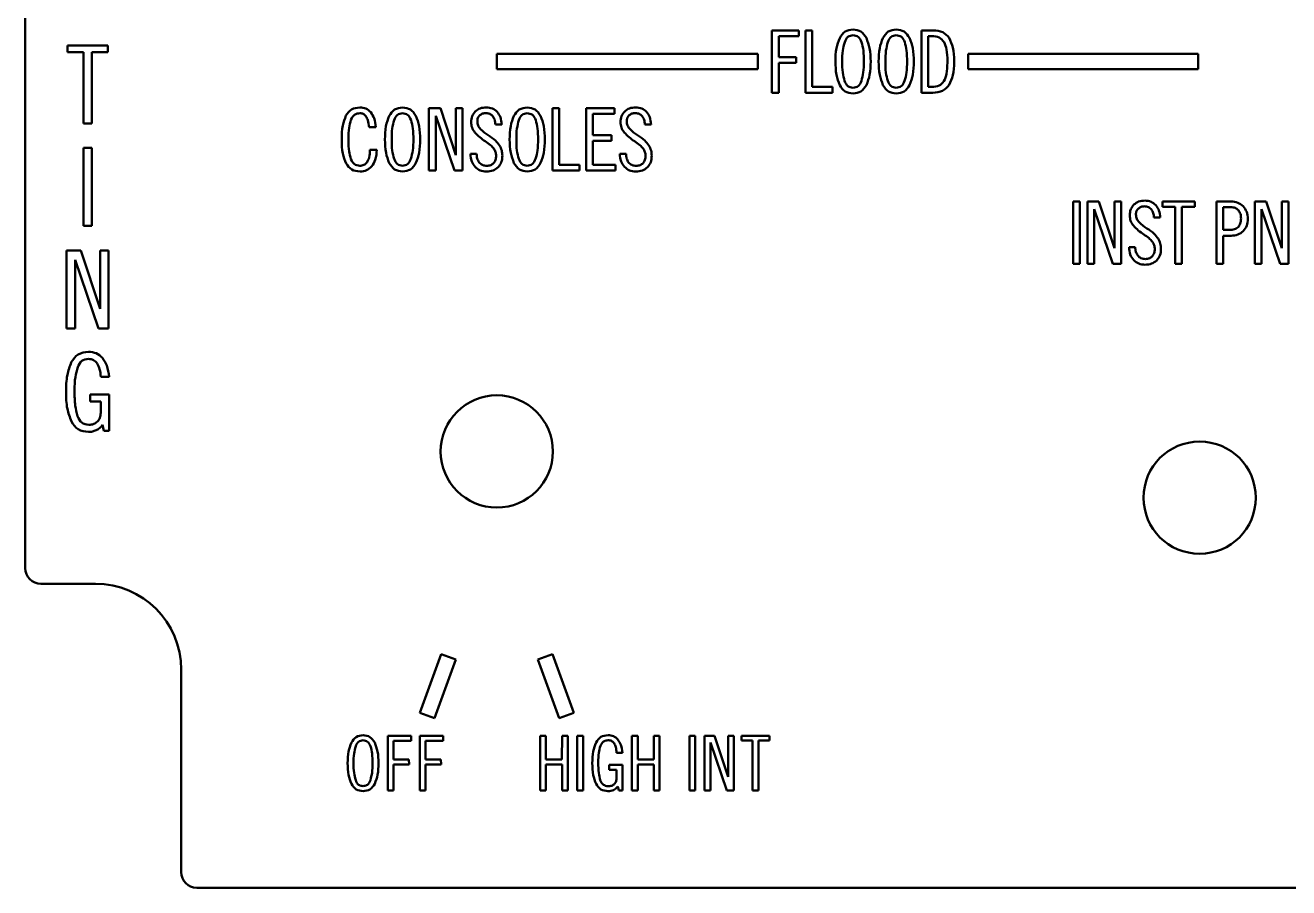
# Model space of a CAD drawing. Header units: millimetres. Extents: x 149 to 292, y 104 to 216.
# Drawn here: x 148.6 to 229.7, y 103.9 to 159.2 of the extents above; entities that cross this region are included whole.
import ezdxf

# ---------------------------------------------------------------- set-up
doc = ezdxf.new("R2010")
doc.units = ezdxf.units.MM
doc.header["$LTSCALE"] = 0.75
doc.layers.add('Visible', color=7, linetype='Continuous', lineweight=50)

msp = doc.modelspace()

# ---------------------------------------------------------------- linework, layer by layer
at = {"layer": 'Visible'}
for p, q in [((148.639, 195.408), (148.639, 124.408)), ((196.547, 158.908), (198.27, 158.908)), ((196.547, 154.908), (196.547, 158.908)), ((198.27, 158.908), (198.27, 158.542)), ((198.702, 154.908), (198.702, 158.908)), ((198.702, 158.908), (199.134, 158.908)), ((199.134, 158.908), (199.134, 155.274)), ((206.137, 154.908), (206.137, 158.908)), ((206.137, 158.908), (206.891, 158.908)), ((198.27, 158.542), (196.979, 158.542)), ((196.979, 158.542), (196.979, 157.179)), ((206.569, 158.542), (206.569, 155.274)), ((206.791, 158.542), (206.569, 158.542)), ((151.348, 157.932), (153.931, 157.932)), ((151.348, 157.51), (151.348, 157.932)), ((152.366, 157.51), (151.348, 157.51)), ((152.366, 152.932), (152.366, 157.51)), ((153.931, 157.51), (152.906, 157.51)), ((152.906, 157.51), (152.906, 152.932)), ((153.931, 157.932), (153.931, 157.51)), ((178.889, 156.408), (178.889, 157.408)), ((178.889, 157.408), (195.639, 157.408)), ((195.639, 157.408), (195.639, 156.408)), ((209.139, 156.408), (209.139, 157.408)), ((209.139, 157.408), (223.889, 157.408)), ((223.889, 157.408), (223.889, 156.408)), ((196.979, 157.179), (198.104, 157.179)), ((198.109, 156.814), (196.979, 156.814)), ((196.979, 156.814), (196.979, 154.908)), ((198.104, 157.179), (198.109, 156.814)), ((207.799, 156.819), (207.799, 156.969)), ((208.231, 156.947), (208.231, 156.858)), ((195.639, 156.408), (178.889, 156.408)), ((223.889, 156.408), (209.139, 156.408)), ((196.979, 154.908), (196.547, 154.908)), ((200.436, 154.908), (198.702, 154.908)), ((199.134, 155.274), (200.436, 155.274)), ((200.436, 155.274), (200.436, 154.908)), ((206.857, 154.908), (206.137, 154.908)), ((206.569, 155.274), (206.785, 155.274)), ((174.54, 149.908), (174.54, 153.908)), ((174.54, 153.908), (175.271, 153.908)), ((176.169, 149.908), (174.972, 153.42)), ((174.972, 153.42), (174.972, 149.908)), ((175.271, 153.908), (176.263, 150.911)), ((176.263, 153.908), (176.695, 153.908)), ((176.263, 150.911), (176.263, 153.908)), ((176.695, 153.908), (176.695, 149.908)), ((182.463, 149.908), (182.463, 153.908)), ((182.463, 153.908), (182.895, 153.908)), ((182.895, 153.908), (182.895, 150.274)), ((184.618, 149.908), (184.618, 153.908)), ((184.618, 153.908), (186.446, 153.908)), ((186.446, 153.542), (185.05, 153.542)), ((185.05, 153.542), (185.05, 152.179)), ((186.446, 153.908), (186.446, 153.542)), ((152.906, 152.932), (152.366, 152.932)), ((171.127, 152.7), (170.695, 152.7)), ((179.205, 152.877), (178.801, 152.877)), ((188.789, 152.877), (188.385, 152.877)), ((168.945, 151.858), (168.945, 151.958)), ((169.377, 151.958), (169.377, 151.825)), ((185.05, 152.179), (186.246, 152.179)), ((186.246, 151.814), (185.05, 151.814)), ((185.05, 151.814), (185.05, 150.274)), ((186.246, 152.179), (186.246, 151.814)), ((152.369, 151.361), (152.909, 151.361)), ((152.369, 146.361), (152.369, 151.361)), ((152.909, 151.361), (152.909, 146.361)), ((170.751, 151.238), (171.188, 151.238)), ((177.199, 150.983), (177.598, 150.983)), ((186.784, 150.983), (187.183, 150.983)), ((182.895, 150.274), (184.197, 150.274)), ((184.197, 150.274), (184.197, 149.908)), ((185.05, 150.274), (186.512, 150.274)), ((186.512, 150.274), (186.512, 149.908)), ((174.972, 149.908), (174.54, 149.908)), ((176.695, 149.908), (176.169, 149.908)), ((184.197, 149.908), (182.463, 149.908)), ((186.512, 149.908), (184.618, 149.908)), ((215.875, 147.929), (216.307, 147.929)), ((215.875, 143.929), (215.875, 147.929)), ((216.307, 147.929), (216.307, 143.929)), ((216.795, 143.929), (216.795, 147.929)), ((216.795, 147.929), (217.526, 147.929)), ((217.526, 147.929), (218.518, 144.932)), ((218.518, 147.929), (218.95, 147.929)), ((218.518, 144.932), (218.518, 147.929)), ((218.95, 147.929), (218.95, 143.929)), ((221.604, 147.929), (223.67, 147.929)), ((221.604, 147.591), (221.604, 147.929)), ((222.418, 147.591), (221.604, 147.591)), ((222.418, 143.929), (222.418, 147.591)), ((223.67, 147.591), (222.85, 147.591)), ((222.85, 147.591), (222.85, 143.929)), ((223.67, 147.929), (223.67, 147.591)), ((225.066, 143.929), (225.066, 147.929)), ((225.066, 147.929), (225.997, 147.929)), ((225.499, 147.563), (225.499, 146.101)), ((225.986, 147.563), (225.499, 147.563)), ((227.526, 143.929), (227.526, 147.929)), ((227.526, 147.929), (228.258, 147.929)), ((228.258, 147.929), (229.249, 144.932)), ((229.249, 147.929), (229.681, 147.929)), ((229.249, 144.932), (229.249, 147.929)), ((229.681, 147.929), (229.681, 143.929)), ((218.424, 143.929), (217.227, 147.441)), ((217.227, 147.441), (217.227, 143.929)), ((221.46, 146.898), (221.055, 146.898)), ((229.155, 143.929), (227.958, 147.441)), ((227.958, 147.441), (227.958, 143.929)), ((152.909, 146.361), (152.369, 146.361)), ((225.499, 146.101), (225.897, 146.101)), ((226.008, 145.735), (225.499, 145.735)), ((225.499, 145.735), (225.499, 143.929)), ((151.292, 139.789), (151.292, 144.789)), ((151.292, 144.789), (152.206, 144.789)), ((152.206, 144.789), (153.446, 141.043)), ((153.446, 144.789), (153.986, 144.789)), ((153.446, 141.043), (153.446, 144.789)), ((153.986, 144.789), (153.986, 139.789)), ((219.454, 145.004), (219.853, 145.004)), ((153.328, 139.789), (151.832, 144.18)), ((151.832, 144.18), (151.832, 139.789)), ((216.307, 143.929), (215.875, 143.929)), ((217.227, 143.929), (216.795, 143.929)), ((218.95, 143.929), (218.424, 143.929)), ((222.85, 143.929), (222.418, 143.929)), ((225.499, 143.929), (225.066, 143.929)), ((227.958, 143.929), (227.526, 143.929)), ((229.681, 143.929), (229.155, 143.929)), ((151.832, 139.789), (151.292, 139.789)), ((153.986, 139.789), (153.328, 139.789)), ((154.017, 136.68), (153.477, 136.68)), ((151.801, 135.828), (151.801, 135.745)), ((152.798, 135.558), (154.024, 135.558)), ((152.798, 135.101), (152.798, 135.558)), ((154.024, 135.558), (154.024, 133.218)), ((153.477, 135.101), (152.798, 135.101)), ((153.477, 134.374), (153.477, 135.101)), ((153.671, 133.218), (153.602, 133.592)), ((154.024, 133.218), (153.671, 133.218)), ((149.639, 123.408), (153.139, 123.408)), ((173.949, 115.131), (175.318, 118.89)), ((176.257, 118.548), (174.889, 114.789)), ((175.318, 118.89), (176.257, 118.548)), ((181.521, 118.548), (182.461, 118.89)), ((182.889, 114.789), (181.521, 118.548)), ((182.461, 118.89), (183.829, 115.131)), ((158.639, 117.908), (158.639, 104.908)), ((174.889, 114.789), (173.949, 115.131)), ((183.829, 115.131), (182.889, 114.789)), ((171.895, 113.647), (173.402, 113.647)), ((171.895, 110.147), (171.895, 113.647)), ((173.402, 113.647), (173.402, 113.327)), ((173.948, 113.647), (175.455, 113.647)), ((173.948, 110.147), (173.948, 113.647)), ((175.455, 113.647), (175.455, 113.327)), ((181.665, 110.147), (181.665, 113.647)), ((181.665, 113.647), (182.043, 113.647)), ((182.043, 113.647), (182.043, 112.139)), ((183.071, 112.134), (183.076, 113.647)), ((183.076, 113.647), (183.454, 113.647)), ((183.454, 113.647), (183.454, 110.147)), ((184.048, 113.647), (184.426, 113.647)), ((184.048, 110.147), (184.048, 113.647)), ((184.426, 113.647), (184.426, 110.147)), ((187.552, 110.147), (187.552, 113.647)), ((187.552, 113.647), (187.931, 113.647)), ((187.931, 113.647), (187.931, 112.139)), ((188.958, 112.134), (188.963, 113.647)), ((188.963, 113.647), (189.341, 113.647)), ((189.341, 113.647), (189.341, 110.147)), ((191.251, 113.647), (191.629, 113.647)), ((191.251, 110.147), (191.251, 113.647)), ((191.629, 113.647), (191.629, 110.147)), ((192.223, 110.147), (192.223, 113.647)), ((192.223, 113.647), (192.863, 113.647)), ((192.863, 113.647), (193.731, 111.024)), ((193.731, 113.647), (194.109, 113.647)), ((193.731, 111.024), (193.731, 113.647)), ((194.109, 113.647), (194.109, 110.147)), ((194.582, 113.647), (196.39, 113.647)), ((194.582, 113.351), (194.582, 113.647)), ((196.39, 113.647), (196.39, 113.351)), ((173.402, 113.327), (172.273, 113.327)), ((172.273, 113.327), (172.273, 112.134)), ((175.455, 113.327), (174.326, 113.327)), ((174.326, 113.327), (174.326, 112.134)), ((193.648, 110.147), (192.601, 113.22)), ((192.601, 113.22), (192.601, 110.147)), ((195.294, 113.351), (194.582, 113.351)), ((195.294, 110.147), (195.294, 113.351)), ((196.39, 113.351), (195.672, 113.351)), ((195.672, 113.351), (195.672, 110.147)), ((172.273, 112.134), (173.257, 112.134)), ((173.257, 112.134), (173.262, 111.815)), ((174.326, 112.134), (175.31, 112.134)), ((175.31, 112.134), (175.315, 111.815)), ((182.043, 112.139), (183.071, 112.134)), ((185.402, 111.975), (185.402, 111.916)), ((186.954, 112.571), (186.576, 112.571)), ((187.931, 112.139), (188.958, 112.134)), ((173.262, 111.815), (172.273, 111.815)), ((172.273, 111.815), (172.273, 110.147)), ((175.315, 111.815), (174.326, 111.815)), ((174.326, 111.815), (174.326, 110.147)), ((182.048, 111.815), (182.043, 110.147)), ((183.076, 111.815), (182.048, 111.815)), ((183.076, 110.147), (183.076, 111.815)), ((186.101, 111.785), (186.959, 111.785)), ((186.101, 111.466), (186.101, 111.785)), ((186.576, 111.466), (186.101, 111.466)), ((186.576, 110.956), (186.576, 111.466)), ((186.959, 111.785), (186.959, 110.147)), ((187.935, 111.815), (187.931, 110.147)), ((188.963, 111.815), (187.935, 111.815)), ((188.963, 110.147), (188.963, 111.815)), ((186.711, 110.147), (186.663, 110.409)), ((172.273, 110.147), (171.895, 110.147)), ((174.326, 110.147), (173.948, 110.147)), ((182.043, 110.147), (181.665, 110.147)), ((183.454, 110.147), (183.076, 110.147)), ((184.426, 110.147), (184.048, 110.147)), ((186.959, 110.147), (186.711, 110.147)), ((187.931, 110.147), (187.552, 110.147)), ((189.341, 110.147), (188.963, 110.147)), ((191.629, 110.147), (191.251, 110.147)), ((192.601, 110.147), (192.223, 110.147)), ((194.109, 110.147), (193.648, 110.147)), ((195.672, 110.147), (195.294, 110.147)), ((159.639, 103.908), (281.139, 103.908))]:
    msp.add_line(p, q, dxfattribs=at)
at = {"layer": 'Visible', "extrusion": (0, 0, -1)}
for centre in [(-178.889, 131.897), (-223.987, 128.929)]:
    msp.add_circle(centre, 3.6, dxfattribs=at)
at = {"layer": 'Visible'}
for centre, radius, start, end in [((199.708, 157.307), 2.718, 6.5012, 18.053), ((202.478, 157.307), 2.718, 6.5012, 18.053), ((196.743, 156.949), 5.704, 359.58747, 6.69752), ((199.513, 156.949), 5.704, 359.58747, 6.69752), ((170.803, 152.307), 2.718, 6.5012, 18.053), ((167.839, 151.949), 5.704, 359.58747, 6.69752), ((179.678, 154.367), 2.559, 224.50883, 238.4899), ((178.803, 152.307), 2.718, 6.5012, 18.053), ((175.839, 151.949), 5.704, 359.58747, 6.69752), ((189.263, 154.367), 2.559, 224.50888, 238.48971), ((179.727, 154.321), 2.979, 221.09838, 238.09007), ((176.39, 149.068), 3.244, 49.78016, 57.09372), ((189.312, 154.321), 2.979, 221.09826, 238.09024), ((185.974, 149.068), 3.244, 49.77996, 57.09392), ((177.584, 150.461), 1.409, 37.57422, 50.26405), ((187.168, 150.461), 1.409, 37.5737, 50.26426), ((221.982, 148.342), 2.979, 221.09847, 238.09004), ((221.933, 148.388), 2.559, 224.50883, 238.4899), ((218.645, 143.089), 3.244, 49.77996, 57.09392), ((219.839, 144.482), 1.409, 37.57396, 50.26415), ((168.526, 112.246), 2.379, 6.50125, 18.05295), ((165.931, 111.933), 4.991, 359.58753, 6.69747)]:
    msp.add_arc(centre, radius, start, end, dxfattribs=at)
at = {"layer": 'Visible', "extrusion": (0, 0, -1)}
for centre, radius, start, end in [((-149.639, 124.408), 1, 270, 0), ((-153.139, 117.908), 5.5, 90, 180), ((-159.639, 104.908), 1, 270, 0)]:
    msp.add_arc(centre, radius, start, end, dxfattribs=at)
at = {"layer": 'Visible'}
for points, knots in [([(200.891, 158.415), (200.993, 158.575), (201.195, 158.891), (201.566, 158.939), (201.749, 158.963)], [-0.1066855, -0.1066855, -0.1066855, -0.1066855, -0.052648, 0, 0, 0, 0]), ([(201.749, 158.963), (201.93, 158.939), (202.297, 158.89), (202.499, 158.579), (202.602, 158.42)], [-0.1057557, -0.1057557, -0.1057557, -0.1057557, -0.0538124, 0, 0, 0, 0]), ([(203.661, 158.415), (203.763, 158.575), (203.965, 158.891), (204.336, 158.939), (204.519, 158.963)], [-0.1066856, -0.1066856, -0.1066856, -0.1066856, -0.052648, 0, 0, 0, 0]), ([(204.519, 158.963), (204.7, 158.939), (205.067, 158.89), (205.269, 158.579), (205.373, 158.42)], [-0.1057557, -0.1057557, -0.1057557, -0.1057557, -0.0538124, 0, 0, 0, 0]), ([(206.891, 158.908), (207.109, 158.894), (207.519, 158.867), (207.789, 158.562), (207.915, 158.42)], [-0.1176589, -0.1176589, -0.1176589, -0.1176589, -0.0548311, 0, 0, 0, 0]), ([(200.619, 156.908), (200.624, 157.199), (200.632, 157.717), (200.812, 158.202), (200.891, 158.415)], [-0.1540946, -0.1540946, -0.1540946, -0.1540946, -0.0676781, 0, 0, 0, 0]), ([(201.212, 158.149), (201.165, 157.971), (201.059, 157.564), (201.054, 157.144), (201.051, 156.908)], [-0.1255487, -0.1255487, -0.1255487, -0.1255487, -0.0704747, 0, 0, 0, 0]), ([(201.749, 158.598), (201.63, 158.574), (201.372, 158.523), (201.268, 158.28), (201.212, 158.149)], [-0.07419986, -0.07419986, -0.07419986, -0.07419986, -0.03977216, 0, 0, 0, 0]), ([(202.292, 158.149), (202.235, 158.28), (202.127, 158.523), (201.869, 158.574), (201.749, 158.598)], [-0.07455377, -0.07455377, -0.07455377, -0.07455377, -0.03455869, 0, 0, 0, 0]), ([(202.602, 158.42), (202.683, 158.204), (202.864, 157.718), (202.874, 157.197), (202.879, 156.908)], [-0.1547411, -0.1547411, -0.1547411, -0.1547411, -0.0860133, 0, 0, 0, 0]), ([(203.389, 156.908), (203.394, 157.199), (203.402, 157.717), (203.582, 158.202), (203.661, 158.415)], [-0.1540946, -0.1540946, -0.1540946, -0.1540946, -0.0676781, 0, 0, 0, 0]), ([(203.982, 158.149), (203.935, 157.971), (203.829, 157.564), (203.824, 157.144), (203.821, 156.908)], [-0.1255487, -0.1255487, -0.1255487, -0.1255487, -0.0704747, 0, 0, 0, 0]), ([(204.519, 158.598), (204.4, 158.574), (204.142, 158.523), (204.038, 158.28), (203.982, 158.149)], [-0.07419987, -0.07419987, -0.07419987, -0.07419987, -0.03977223, 0, 0, 0, 0]), ([(205.062, 158.149), (205.005, 158.28), (204.898, 158.523), (204.639, 158.574), (204.519, 158.598)], [-0.07455375, -0.07455375, -0.07455375, -0.07455375, -0.03455863, 0, 0, 0, 0]), ([(205.373, 158.42), (205.453, 158.204), (205.634, 157.718), (205.644, 157.197), (205.65, 156.908)], [-0.1547411, -0.1547411, -0.1547411, -0.1547411, -0.0860133, 0, 0, 0, 0]), ([(207.589, 158.16), (207.495, 158.271), (207.289, 158.516), (206.967, 158.533), (206.791, 158.542)], [-0.09206372, -0.09206372, -0.09206372, -0.09206372, -0.05022519, 0, 0, 0, 0]), ([(207.799, 156.969), (207.798, 157.207), (207.795, 157.617), (207.65, 158), (207.589, 158.16)], [-0.1218096, -0.1218096, -0.1218096, -0.1218096, -0.0511148, 0, 0, 0, 0]), ([(207.915, 158.42), (208.007, 158.218), (208.219, 157.752), (208.227, 157.238), (208.231, 156.947)], [-0.1521338, -0.1521338, -0.1521338, -0.1521338, -0.0862347, 0, 0, 0, 0]), ([(200.896, 155.395), (200.816, 155.612), (200.634, 156.098), (200.624, 156.619), (200.619, 156.908)], [-0.1547411, -0.1547411, -0.1547411, -0.1547411, -0.0860133, 0, 0, 0, 0]), ([(201.051, 156.908), (201.053, 156.67), (201.057, 156.25), (201.161, 155.843), (201.206, 155.667)], [-0.1254633, -0.1254633, -0.1254633, -0.1254633, -0.0544432, 0, 0, 0, 0]), ([(202.287, 155.667), (202.333, 155.845), (202.44, 156.251), (202.445, 156.672), (202.447, 156.908)], [-0.1255487, -0.1255487, -0.1255487, -0.1255487, -0.0704747, 0, 0, 0, 0]), ([(202.879, 156.908), (202.874, 156.62), (202.865, 156.102), (202.687, 155.617), (202.608, 155.401)], [-0.1540592, -0.1540592, -0.1540592, -0.1540592, -0.0684711, 0, 0, 0, 0]), ([(203.666, 155.395), (203.586, 155.612), (203.404, 156.098), (203.395, 156.619), (203.389, 156.908)], [-0.1547412, -0.1547412, -0.1547412, -0.1547412, -0.0860133, 0, 0, 0, 0]), ([(203.821, 156.908), (203.824, 156.67), (203.828, 156.25), (203.931, 155.843), (203.976, 155.667)], [-0.1254633, -0.1254633, -0.1254633, -0.1254633, -0.0544432, 0, 0, 0, 0]), ([(205.057, 155.667), (205.103, 155.845), (205.21, 156.251), (205.215, 156.672), (205.217, 156.908)], [-0.1255487, -0.1255487, -0.1255487, -0.1255487, -0.0704747, 0, 0, 0, 0]), ([(205.65, 156.908), (205.644, 156.62), (205.635, 156.102), (205.457, 155.617), (205.378, 155.401)], [-0.1540592, -0.1540592, -0.1540592, -0.1540592, -0.0684711, 0, 0, 0, 0]), ([(207.583, 155.645), (207.646, 155.803), (207.795, 156.179), (207.797, 156.584), (207.799, 156.819)], [-0.1203268, -0.1203268, -0.1203268, -0.1203268, -0.0697386, 0, 0, 0, 0]), ([(208.231, 156.858), (208.226, 156.576), (208.216, 156.072), (208.011, 155.614), (207.921, 155.412)], [-0.1492229, -0.1492229, -0.1492229, -0.1492229, -0.0656213, 0, 0, 0, 0]), ([(201.206, 155.667), (201.263, 155.536), (201.369, 155.291), (201.628, 155.241), (201.749, 155.218)], [-0.07466692, -0.07466692, -0.07466692, -0.07466692, -0.03482079, 0, 0, 0, 0]), ([(201.749, 155.218), (201.868, 155.242), (202.124, 155.294), (202.23, 155.536), (202.287, 155.667)], [-0.07408635, -0.07408635, -0.07408635, -0.07408635, -0.03992045, 0, 0, 0, 0]), ([(203.976, 155.667), (204.033, 155.536), (204.139, 155.291), (204.398, 155.241), (204.519, 155.218)], [-0.07466692, -0.07466692, -0.07466692, -0.07466692, -0.03482079, 0, 0, 0, 0]), ([(204.519, 155.218), (204.638, 155.242), (204.894, 155.294), (205, 155.536), (205.057, 155.667)], [-0.07408629, -0.07408629, -0.07408629, -0.07408629, -0.03992045, 0, 0, 0, 0]), ([(206.785, 155.274), (206.96, 155.283), (207.279, 155.299), (207.488, 155.537), (207.583, 155.645)], [-0.09137938, -0.09137938, -0.09137938, -0.09137938, -0.04147851, 0, 0, 0, 0]), ([(201.749, 154.853), (201.567, 154.876), (201.198, 154.923), (200.997, 155.237), (200.896, 155.395)], [-0.1059301, -0.1059301, -0.1059301, -0.1059301, -0.0534519, 0, 0, 0, 0]), ([(202.608, 155.401), (202.505, 155.241), (202.302, 154.927), (201.931, 154.877), (201.749, 154.853)], [-0.1065982, -0.1065982, -0.1065982, -0.1065982, -0.0523805, 0, 0, 0, 0]), ([(204.519, 154.853), (204.337, 154.876), (203.968, 154.923), (203.767, 155.237), (203.666, 155.395)], [-0.1059301, -0.1059301, -0.1059301, -0.1059301, -0.0534518, 0, 0, 0, 0]), ([(205.378, 155.401), (205.275, 155.241), (205.072, 154.927), (204.701, 154.877), (204.519, 154.853)], [-0.1065982, -0.1065982, -0.1065982, -0.1065982, -0.0523806, 0, 0, 0, 0]), ([(207.921, 155.412), (207.79, 155.265), (207.509, 154.95), (207.084, 154.923), (206.857, 154.908)], [-0.1220163, -0.1220163, -0.1220163, -0.1220163, -0.0652185, 0, 0, 0, 0]), ([(168.945, 151.958), (168.949, 152.244), (168.957, 152.754), (169.137, 153.229), (169.216, 153.437)], [-0.1514006, -0.1514006, -0.1514006, -0.1514006, -0.0662267, 0, 0, 0, 0]), ([(169.216, 153.437), (169.322, 153.591), (169.536, 153.899), (169.909, 153.942), (170.097, 153.963)], [-0.107187, -0.107187, -0.107187, -0.107187, -0.0538484, 0, 0, 0, 0]), ([(170.119, 153.598), (169.988, 153.579), (169.721, 153.541), (169.599, 153.299), (169.537, 153.177)], [-0.07604363, -0.07604363, -0.07604363, -0.07604363, -0.03865854, 0, 0, 0, 0]), ([(170.097, 153.963), (170.236, 153.952), (170.507, 153.93), (170.708, 153.748), (170.806, 153.659)], [-0.07914336, -0.07914336, -0.07914336, -0.07914336, -0.03853329, 0, 0, 0, 0]), ([(170.49, 153.409), (170.437, 153.464), (170.335, 153.57), (170.189, 153.589), (170.119, 153.598)], [-0.04275947, -0.04275947, -0.04275947, -0.04275947, -0.02062783, 0, 0, 0, 0]), ([(170.695, 152.7), (170.68, 152.85), (170.654, 153.099), (170.537, 153.32), (170.49, 153.409)], [-0.0744037, -0.0744037, -0.0744037, -0.0744037, -0.02993004, 0, 0, 0, 0]), ([(170.806, 153.659), (170.887, 153.531), (171.071, 153.24), (171.107, 152.895), (171.127, 152.7)], [-0.1022935, -0.1022935, -0.1022935, -0.1022935, -0.0576692, 0, 0, 0, 0]), ([(171.715, 151.908), (171.719, 152.199), (171.728, 152.717), (171.907, 153.202), (171.986, 153.415)], [-0.1540946, -0.1540946, -0.1540946, -0.1540946, -0.0676781, 0, 0, 0, 0]), ([(171.986, 153.415), (172.088, 153.575), (172.291, 153.891), (172.662, 153.939), (172.845, 153.963)], [-0.1066855, -0.1066855, -0.1066855, -0.1066855, -0.052648, 0, 0, 0, 0]), ([(172.845, 153.598), (172.725, 153.574), (172.468, 153.523), (172.363, 153.28), (172.307, 153.149)], [-0.07419986, -0.07419986, -0.07419986, -0.07419986, -0.03977216, 0, 0, 0, 0]), ([(172.845, 153.963), (173.025, 153.939), (173.392, 153.89), (173.595, 153.579), (173.698, 153.42)], [-0.1057557, -0.1057557, -0.1057557, -0.1057557, -0.0538124, 0, 0, 0, 0]), ([(173.388, 153.149), (173.33, 153.28), (173.223, 153.523), (172.965, 153.574), (172.845, 153.598)], [-0.07455377, -0.07455377, -0.07455377, -0.07455377, -0.03455869, 0, 0, 0, 0]), ([(173.698, 153.42), (173.779, 153.204), (173.96, 152.718), (173.97, 152.197), (173.975, 151.908)], [-0.1547411, -0.1547411, -0.1547411, -0.1547411, -0.0860133, 0, 0, 0, 0]), ([(177.244, 153.022), (177.253, 153.155), (177.271, 153.412), (177.433, 153.612), (177.512, 153.709)], [-0.07534739, -0.07534739, -0.07534739, -0.07534739, -0.03626538, 0, 0, 0, 0]), ([(177.512, 153.709), (177.61, 153.783), (177.818, 153.941), (178.08, 153.955), (178.219, 153.963)], [-0.0767046, -0.0767046, -0.0767046, -0.0767046, -0.04062138, 0, 0, 0, 0]), ([(177.798, 153.459), (177.753, 153.406), (177.657, 153.295), (177.648, 153.149), (177.643, 153.071)], [-0.04278535, -0.04278535, -0.04278535, -0.04278535, -0.02249746, 0, 0, 0, 0]), ([(178.202, 153.598), (178.124, 153.593), (177.976, 153.585), (177.855, 153.5), (177.798, 153.459)], [-0.04350745, -0.04350745, -0.04350745, -0.04350745, -0.02066736, 0, 0, 0, 0]), ([(178.634, 153.398), (178.575, 153.456), (178.456, 153.575), (178.288, 153.59), (178.202, 153.598)], [-0.04893496, -0.04893496, -0.04893496, -0.04893496, -0.02488141, 0, 0, 0, 0]), ([(178.219, 153.963), (178.356, 153.953), (178.619, 153.934), (178.82, 153.763), (178.917, 153.681)], [-0.07707957, -0.07707957, -0.07707957, -0.07707957, -0.03711522, 0, 0, 0, 0]), ([(178.801, 152.877), (178.794, 152.977), (178.782, 153.165), (178.681, 153.324), (178.634, 153.398)], [-0.05544422, -0.05544422, -0.05544422, -0.05544422, -0.02602257, 0, 0, 0, 0]), ([(178.917, 153.681), (178.995, 153.568), (179.163, 153.327), (179.19, 153.033), (179.205, 152.877)], [-0.08664383, -0.08664383, -0.08664383, -0.08664383, -0.04604697, 0, 0, 0, 0]), ([(179.715, 151.908), (179.719, 152.199), (179.728, 152.717), (179.907, 153.202), (179.986, 153.415)], [-0.1540946, -0.1540946, -0.1540946, -0.1540946, -0.0676781, 0, 0, 0, 0]), ([(179.986, 153.415), (180.088, 153.575), (180.291, 153.891), (180.662, 153.939), (180.845, 153.963)], [-0.1066855, -0.1066855, -0.1066855, -0.1066855, -0.0526479, 0, 0, 0, 0]), ([(180.845, 153.598), (180.725, 153.574), (180.468, 153.523), (180.363, 153.28), (180.307, 153.149)], [-0.0741998, -0.0741998, -0.0741998, -0.0741998, -0.03977216, 0, 0, 0, 0]), ([(180.845, 153.963), (181.025, 153.939), (181.392, 153.89), (181.595, 153.579), (181.698, 153.42)], [-0.1057557, -0.1057557, -0.1057557, -0.1057557, -0.0538124, 0, 0, 0, 0]), ([(181.388, 153.149), (181.33, 153.28), (181.223, 153.523), (180.965, 153.574), (180.845, 153.598)], [-0.07455375, -0.07455375, -0.07455375, -0.07455375, -0.03455863, 0, 0, 0, 0]), ([(181.698, 153.42), (181.779, 153.204), (181.96, 152.718), (181.97, 152.197), (181.975, 151.908)], [-0.1547411, -0.1547411, -0.1547411, -0.1547411, -0.0860133, 0, 0, 0, 0]), ([(186.828, 153.022), (186.838, 153.155), (186.856, 153.412), (187.018, 153.612), (187.096, 153.709)], [-0.07534748, -0.07534748, -0.07534748, -0.07534748, -0.03626548, 0, 0, 0, 0]), ([(187.096, 153.709), (187.194, 153.783), (187.403, 153.941), (187.665, 153.955), (187.803, 153.963)], [-0.07670455, -0.07670455, -0.07670455, -0.07670455, -0.04062133, 0, 0, 0, 0]), ([(187.382, 153.459), (187.337, 153.406), (187.242, 153.295), (187.232, 153.149), (187.227, 153.071)], [-0.04278535, -0.04278535, -0.04278535, -0.04278535, -0.02249746, 0, 0, 0, 0]), ([(187.787, 153.598), (187.709, 153.593), (187.561, 153.585), (187.44, 153.5), (187.382, 153.459)], [-0.04350756, -0.04350756, -0.04350756, -0.04350756, -0.02066736, 0, 0, 0, 0]), ([(188.219, 153.398), (188.16, 153.456), (188.04, 153.575), (187.872, 153.59), (187.787, 153.598)], [-0.04893492, -0.04893492, -0.04893492, -0.04893492, -0.02488147, 0, 0, 0, 0]), ([(187.803, 153.963), (187.94, 153.953), (188.204, 153.934), (188.405, 153.763), (188.501, 153.681)], [-0.07707961, -0.07707961, -0.07707961, -0.07707961, -0.03711527, 0, 0, 0, 0]), ([(188.385, 152.877), (188.378, 152.977), (188.366, 153.165), (188.266, 153.324), (188.219, 153.398)], [-0.05544421, -0.05544421, -0.05544421, -0.05544421, -0.02602254, 0, 0, 0, 0]), ([(188.501, 153.681), (188.58, 153.568), (188.748, 153.327), (188.775, 153.033), (188.789, 152.877)], [-0.08664383, -0.08664383, -0.08664383, -0.08664383, -0.04604697, 0, 0, 0, 0]), ([(169.537, 153.177), (169.491, 153.004), (169.383, 152.605), (169.379, 152.192), (169.377, 151.958)], [-0.123375, -0.123375, -0.123375, -0.123375, -0.0699216, 0, 0, 0, 0]), ([(172.307, 153.149), (172.261, 152.971), (172.154, 152.564), (172.149, 152.144), (172.147, 151.908)], [-0.1255487, -0.1255487, -0.1255487, -0.1255487, -0.0704747, 0, 0, 0, 0]), ([(177.482, 152.362), (177.412, 152.462), (177.274, 152.66), (177.254, 152.901), (177.244, 153.022)], [-0.07122603, -0.07122603, -0.07122603, -0.07122603, -0.03554409, 0, 0, 0, 0]), ([(177.643, 153.071), (177.652, 152.978), (177.67, 152.79), (177.792, 152.646), (177.853, 152.573)], [-0.05527173, -0.05527173, -0.05527173, -0.05527173, -0.02789133, 0, 0, 0, 0]), ([(180.307, 153.149), (180.261, 152.971), (180.154, 152.564), (180.149, 152.144), (180.147, 151.908)], [-0.1255487, -0.1255487, -0.1255487, -0.1255487, -0.0704747, 0, 0, 0, 0]), ([(187.066, 152.362), (186.997, 152.462), (186.858, 152.66), (186.838, 152.901), (186.828, 153.022)], [-0.07122606, -0.07122606, -0.07122606, -0.07122606, -0.03554409, 0, 0, 0, 0]), ([(187.227, 153.071), (187.236, 152.978), (187.255, 152.79), (187.376, 152.646), (187.438, 152.573)], [-0.05527176, -0.05527176, -0.05527176, -0.05527176, -0.02789133, 0, 0, 0, 0]), ([(169.222, 150.368), (169.141, 150.577), (168.957, 151.056), (168.949, 151.57), (168.945, 151.858)], [-0.1526193, -0.1526193, -0.1526193, -0.1526193, -0.0857372, 0, 0, 0, 0]), ([(169.377, 151.825), (169.379, 151.597), (169.383, 151.195), (169.491, 150.807), (169.537, 150.639)], [-0.1200908, -0.1200908, -0.1200908, -0.1200908, -0.052105, 0, 0, 0, 0]), ([(171.992, 150.395), (171.911, 150.612), (171.73, 151.098), (171.72, 151.619), (171.715, 151.908)], [-0.1547411, -0.1547411, -0.1547411, -0.1547411, -0.0860133, 0, 0, 0, 0]), ([(172.147, 151.908), (172.149, 151.67), (172.153, 151.25), (172.257, 150.843), (172.302, 150.667)], [-0.1254633, -0.1254633, -0.1254633, -0.1254633, -0.0544432, 0, 0, 0, 0]), ([(173.382, 150.667), (173.429, 150.845), (173.535, 151.251), (173.54, 151.672), (173.543, 151.908)], [-0.1255487, -0.1255487, -0.1255487, -0.1255487, -0.0704747, 0, 0, 0, 0]), ([(173.975, 151.908), (173.97, 151.62), (173.96, 151.102), (173.782, 150.617), (173.704, 150.401)], [-0.1540592, -0.1540592, -0.1540592, -0.1540592, -0.0684711, 0, 0, 0, 0]), ([(178.341, 152.185), (178.503, 152.079), (178.783, 151.897), (178.987, 151.635), (179.072, 151.526)], [-0.09905907, -0.09905907, -0.09905907, -0.09905907, -0.04135802, 0, 0, 0, 0]), ([(179.992, 150.395), (179.911, 150.612), (179.73, 151.098), (179.72, 151.619), (179.715, 151.908)], [-0.1547411, -0.1547411, -0.1547411, -0.1547411, -0.0860133, 0, 0, 0, 0]), ([(180.147, 151.908), (180.149, 151.67), (180.153, 151.25), (180.257, 150.843), (180.302, 150.667)], [-0.1254633, -0.1254633, -0.1254633, -0.1254633, -0.0544432, 0, 0, 0, 0]), ([(181.382, 150.667), (181.429, 150.845), (181.535, 151.251), (181.54, 151.672), (181.543, 151.908)], [-0.1255487, -0.1255487, -0.1255487, -0.1255487, -0.0704747, 0, 0, 0, 0]), ([(181.975, 151.908), (181.97, 151.62), (181.96, 151.102), (181.782, 150.617), (181.704, 150.401)], [-0.1540592, -0.1540592, -0.1540592, -0.1540592, -0.0684711, 0, 0, 0, 0]), ([(187.925, 152.185), (188.088, 152.079), (188.367, 151.897), (188.571, 151.635), (188.656, 151.526)], [-0.09905917, -0.09905917, -0.09905917, -0.09905917, -0.04135802, 0, 0, 0, 0]), ([(170.568, 150.445), (170.618, 150.547), (170.742, 150.794), (170.747, 151.073), (170.751, 151.238)], [-0.0821812, -0.0821812, -0.0821812, -0.0821812, -0.04860889, 0, 0, 0, 0]), ([(171.188, 151.238), (171.177, 151.022), (171.156, 150.643), (170.958, 150.323), (170.873, 150.185)], [-0.1114526, -0.1114526, -0.1114526, -0.1114526, -0.0478906, 0, 0, 0, 0]), ([(177.499, 150.146), (177.415, 150.26), (177.234, 150.508), (177.211, 150.816), (177.199, 150.983)], [-0.09045054, -0.09045054, -0.09045054, -0.09045054, -0.04904708, 0, 0, 0, 0]), ([(177.598, 150.983), (177.604, 150.883), (177.615, 150.689), (177.712, 150.521), (177.759, 150.44)], [-0.0573264, -0.0573264, -0.0573264, -0.0573264, -0.02769009, 0, 0, 0, 0]), ([(178.69, 150.39), (178.737, 150.456), (178.835, 150.595), (178.845, 150.766), (178.85, 150.855)], [-0.05012468, -0.05012468, -0.05012468, -0.05012468, -0.02634677, 0, 0, 0, 0]), ([(178.85, 150.855), (178.844, 150.939), (178.831, 151.106), (178.744, 151.249), (178.701, 151.321)], [-0.04950054, -0.04950054, -0.04950054, -0.04950054, -0.02483864, 0, 0, 0, 0]), ([(179.249, 150.872), (179.241, 150.725), (179.225, 150.447), (179.055, 150.227), (178.976, 150.124)], [-0.08130792, -0.08130792, -0.08130792, -0.08130792, -0.03824067, 0, 0, 0, 0]), ([(179.072, 151.526), (179.124, 151.421), (179.226, 151.215), (179.242, 150.986), (179.249, 150.872)], [-0.06832929, -0.06832929, -0.06832929, -0.06832929, -0.03380979, 0, 0, 0, 0]), ([(187.083, 150.146), (187, 150.26), (186.818, 150.508), (186.796, 150.816), (186.784, 150.983)], [-0.09045056, -0.09045056, -0.09045056, -0.09045056, -0.04904707, 0, 0, 0, 0]), ([(187.183, 150.983), (187.189, 150.883), (187.2, 150.689), (187.297, 150.521), (187.343, 150.44)], [-0.05732641, -0.05732641, -0.05732641, -0.05732641, -0.02769012, 0, 0, 0, 0]), ([(188.274, 150.39), (188.321, 150.456), (188.42, 150.595), (188.43, 150.766), (188.435, 150.855)], [-0.05012474, -0.05012474, -0.05012474, -0.05012474, -0.02634677, 0, 0, 0, 0]), ([(188.435, 150.855), (188.429, 150.939), (188.416, 151.106), (188.329, 151.249), (188.285, 151.321)], [-0.04950059, -0.04950059, -0.04950059, -0.04950059, -0.0248387, 0, 0, 0, 0]), ([(188.834, 150.872), (188.825, 150.725), (188.809, 150.447), (188.64, 150.227), (188.56, 150.124)], [-0.0813079, -0.0813079, -0.0813079, -0.0813079, -0.03824067, 0, 0, 0, 0]), ([(188.656, 151.526), (188.708, 151.421), (188.811, 151.215), (188.826, 150.986), (188.834, 150.872)], [-0.06832925, -0.06832925, -0.06832925, -0.06832925, -0.03380979, 0, 0, 0, 0]), ([(170.119, 149.853), (169.926, 149.872), (169.549, 149.91), (169.329, 150.218), (169.222, 150.368)], [-0.1080827, -0.1080827, -0.1080827, -0.1080827, -0.0528209, 0, 0, 0, 0]), ([(169.537, 150.639), (169.598, 150.516), (169.716, 150.277), (169.98, 150.237), (170.108, 150.218)], [-0.07508786, -0.07508786, -0.07508786, -0.07508786, -0.03658843, 0, 0, 0, 0]), ([(170.108, 150.218), (170.198, 150.228), (170.379, 150.247), (170.505, 150.379), (170.568, 150.445)], [-0.05279231, -0.05279231, -0.05279231, -0.05279231, -0.02654733, 0, 0, 0, 0]), ([(170.873, 150.185), (170.767, 150.088), (170.554, 149.892), (170.265, 149.866), (170.119, 149.853)], [-0.084419, -0.084419, -0.084419, -0.084419, -0.04264579, 0, 0, 0, 0]), ([(172.845, 149.853), (172.662, 149.876), (172.293, 149.923), (172.093, 150.237), (171.992, 150.395)], [-0.1059301, -0.1059301, -0.1059301, -0.1059301, -0.0534518, 0, 0, 0, 0]), ([(172.302, 150.667), (172.358, 150.536), (172.464, 150.291), (172.724, 150.241), (172.845, 150.218)], [-0.07466692, -0.07466692, -0.07466692, -0.07466692, -0.03482079, 0, 0, 0, 0]), ([(172.845, 150.218), (172.963, 150.242), (173.22, 150.294), (173.325, 150.536), (173.382, 150.667)], [-0.07408635, -0.07408635, -0.07408635, -0.07408635, -0.03992045, 0, 0, 0, 0]), ([(173.704, 150.401), (173.6, 150.241), (173.397, 149.927), (173.027, 149.877), (172.845, 149.853)], [-0.1065982, -0.1065982, -0.1065982, -0.1065982, -0.0523806, 0, 0, 0, 0]), ([(178.23, 149.853), (178.088, 149.863), (177.812, 149.883), (177.601, 150.061), (177.499, 150.146)], [-0.08060439, -0.08060439, -0.08060439, -0.08060439, -0.03895517, 0, 0, 0, 0]), ([(177.759, 150.44), (177.824, 150.375), (177.961, 150.239), (178.155, 150.225), (178.258, 150.218)], [-0.05621459, -0.05621459, -0.05621459, -0.05621459, -0.02960887, 0, 0, 0, 0]), ([(178.976, 150.124), (178.872, 150.045), (178.652, 149.877), (178.376, 149.861), (178.23, 149.853)], [-0.08099406, -0.08099406, -0.08099406, -0.08099406, -0.04273421, 0, 0, 0, 0]), ([(178.258, 150.218), (178.343, 150.224), (178.507, 150.234), (178.631, 150.34), (178.69, 150.39)], [-0.04761633, -0.04761633, -0.04761633, -0.04761633, -0.02259145, 0, 0, 0, 0]), ([(180.845, 149.853), (180.662, 149.876), (180.293, 149.923), (180.093, 150.237), (179.992, 150.395)], [-0.1059301, -0.1059301, -0.1059301, -0.1059301, -0.0534518, 0, 0, 0, 0]), ([(180.302, 150.667), (180.358, 150.536), (180.464, 150.291), (180.724, 150.241), (180.845, 150.218)], [-0.07466692, -0.07466692, -0.07466692, -0.07466692, -0.03482079, 0, 0, 0, 0]), ([(180.845, 150.218), (180.963, 150.242), (181.22, 150.294), (181.325, 150.536), (181.382, 150.667)], [-0.07408646, -0.07408646, -0.07408646, -0.07408646, -0.03992039, 0, 0, 0, 0]), ([(181.704, 150.401), (181.6, 150.241), (181.397, 149.927), (181.027, 149.877), (180.845, 149.853)], [-0.1065983, -0.1065983, -0.1065983, -0.1065983, -0.0523806, 0, 0, 0, 0]), ([(187.814, 149.853), (187.672, 149.863), (187.396, 149.883), (187.185, 150.061), (187.083, 150.146)], [-0.08060445, -0.08060445, -0.08060445, -0.08060445, -0.03895517, 0, 0, 0, 0]), ([(187.343, 150.44), (187.408, 150.375), (187.546, 150.239), (187.74, 150.225), (187.842, 150.218)], [-0.05621463, -0.05621463, -0.05621463, -0.05621463, -0.02960881, 0, 0, 0, 0]), ([(188.56, 150.124), (188.456, 150.045), (188.237, 149.877), (187.96, 149.861), (187.814, 149.853)], [-0.08099406, -0.08099406, -0.08099406, -0.08099406, -0.04273421, 0, 0, 0, 0]), ([(187.842, 150.218), (187.928, 150.224), (188.091, 150.234), (188.215, 150.34), (188.274, 150.39)], [-0.04761627, -0.04761627, -0.04761627, -0.04761627, -0.0225915, 0, 0, 0, 0]), ([(219.499, 147.042), (219.508, 147.176), (219.526, 147.433), (219.688, 147.633), (219.766, 147.729)], [-0.07534739, -0.07534739, -0.07534739, -0.07534739, -0.03626538, 0, 0, 0, 0]), ([(219.766, 147.729), (219.864, 147.804), (220.073, 147.962), (220.335, 147.976), (220.474, 147.984)], [-0.0767046, -0.0767046, -0.0767046, -0.0767046, -0.04062138, 0, 0, 0, 0]), ([(220.457, 147.619), (220.379, 147.614), (220.231, 147.605), (220.11, 147.52), (220.053, 147.48)], [-0.04350745, -0.04350745, -0.04350745, -0.04350745, -0.02066731, 0, 0, 0, 0]), ([(220.889, 147.419), (220.83, 147.477), (220.71, 147.596), (220.542, 147.611), (220.457, 147.619)], [-0.04893497, -0.04893497, -0.04893497, -0.04893497, -0.02488147, 0, 0, 0, 0]), ([(220.474, 147.984), (220.61, 147.974), (220.874, 147.955), (221.075, 147.784), (221.172, 147.702)], [-0.07707962, -0.07707962, -0.07707962, -0.07707962, -0.03711522, 0, 0, 0, 0]), ([(221.172, 147.702), (221.25, 147.589), (221.418, 147.348), (221.445, 147.054), (221.46, 146.898)], [-0.08664379, -0.08664379, -0.08664379, -0.08664379, -0.04604696, 0, 0, 0, 0]), ([(226.474, 147.369), (226.407, 147.426), (226.266, 147.544), (226.082, 147.557), (225.986, 147.563)], [-0.05370915, -0.05370915, -0.05370915, -0.05370915, -0.02812187, 0, 0, 0, 0]), ([(225.997, 147.929), (226.151, 147.919), (226.444, 147.899), (226.67, 147.713), (226.778, 147.624)], [-0.0857463, -0.0857463, -0.0857463, -0.0857463, -0.04091151, 0, 0, 0, 0]), ([(226.778, 147.624), (226.866, 147.51), (227.047, 147.271), (227.067, 146.971), (227.078, 146.815)], [-0.08796217, -0.08796217, -0.08796217, -0.08796217, -0.04576761, 0, 0, 0, 0]), ([(219.737, 146.383), (219.667, 146.483), (219.529, 146.681), (219.509, 146.922), (219.499, 147.042)], [-0.071226, -0.071226, -0.071226, -0.071226, -0.03554409, 0, 0, 0, 0]), ([(220.053, 147.48), (220.007, 147.427), (219.912, 147.316), (219.902, 147.169), (219.897, 147.092)], [-0.04278535, -0.04278535, -0.04278535, -0.04278535, -0.02249746, 0, 0, 0, 0]), ([(219.897, 147.092), (219.907, 146.999), (219.925, 146.811), (220.047, 146.667), (220.108, 146.594)], [-0.05527171, -0.05527171, -0.05527171, -0.05527171, -0.0278913, 0, 0, 0, 0]), ([(221.055, 146.898), (221.049, 146.998), (221.037, 147.186), (220.936, 147.345), (220.889, 147.419)], [-0.05544422, -0.05544422, -0.05544422, -0.05544422, -0.02602257, 0, 0, 0, 0]), ([(226.451, 146.278), (226.506, 146.352), (226.628, 146.515), (226.636, 146.72), (226.64, 146.832)], [-0.05973551, -0.05973551, -0.05973551, -0.05973551, -0.03275029, 0, 0, 0, 0]), ([(226.64, 146.832), (226.635, 146.937), (226.627, 147.132), (226.522, 147.294), (226.474, 147.369)], [-0.05716539, -0.05716539, -0.05716539, -0.05716539, -0.02627522, 0, 0, 0, 0]), ([(227.078, 146.815), (227.067, 146.665), (227.047, 146.375), (226.87, 146.145), (226.784, 146.034)], [-0.08512168, -0.08512168, -0.08512168, -0.08512168, -0.04115279, 0, 0, 0, 0]), ([(220.596, 146.206), (220.758, 146.1), (221.038, 145.918), (221.242, 145.656), (221.327, 145.547)], [-0.09905911, -0.09905911, -0.09905911, -0.09905911, -0.04135806, 0, 0, 0, 0]), ([(225.897, 146.101), (226.008, 146.105), (226.21, 146.112), (226.376, 146.226), (226.451, 146.278)], [-0.05923707, -0.05923707, -0.05923707, -0.05923707, -0.02679975, 0, 0, 0, 0]), ([(226.784, 146.034), (226.674, 145.947), (226.448, 145.766), (226.158, 145.746), (226.008, 145.735)], [-0.08488387, -0.08488387, -0.08488387, -0.08488387, -0.04385571, 0, 0, 0, 0]), ([(221.105, 144.876), (221.099, 144.959), (221.086, 145.127), (220.999, 145.27), (220.956, 145.342)], [-0.04950059, -0.04950059, -0.04950059, -0.04950059, -0.0248387, 0, 0, 0, 0]), ([(221.327, 145.547), (221.379, 145.442), (221.481, 145.236), (221.496, 145.006), (221.504, 144.893)], [-0.06832929, -0.06832929, -0.06832929, -0.06832929, -0.03380978, 0, 0, 0, 0]), ([(219.753, 144.167), (219.67, 144.281), (219.489, 144.529), (219.466, 144.837), (219.454, 145.004)], [-0.09045057, -0.09045057, -0.09045057, -0.09045057, -0.04904708, 0, 0, 0, 0]), ([(219.853, 145.004), (219.859, 144.903), (219.87, 144.71), (219.967, 144.542), (220.014, 144.461)], [-0.0573264, -0.0573264, -0.0573264, -0.0573264, -0.02769009, 0, 0, 0, 0]), ([(220.014, 144.461), (220.079, 144.396), (220.216, 144.26), (220.41, 144.246), (220.512, 144.239)], [-0.05621458, -0.05621458, -0.05621458, -0.05621458, -0.02960881, 0, 0, 0, 0]), ([(220.512, 144.239), (220.598, 144.245), (220.761, 144.255), (220.886, 144.361), (220.945, 144.411)], [-0.04761632, -0.04761632, -0.04761632, -0.04761632, -0.0225915, 0, 0, 0, 0]), ([(220.945, 144.411), (220.991, 144.477), (221.09, 144.616), (221.1, 144.787), (221.105, 144.876)], [-0.05012471, -0.05012471, -0.05012471, -0.05012471, -0.02634677, 0, 0, 0, 0]), ([(221.504, 144.893), (221.496, 144.746), (221.48, 144.468), (221.31, 144.248), (221.231, 144.145)], [-0.08130791, -0.08130791, -0.08130791, -0.08130791, -0.03824067, 0, 0, 0, 0]), ([(220.485, 143.873), (220.342, 143.884), (220.067, 143.904), (219.856, 144.081), (219.753, 144.167)], [-0.0806044, -0.0806044, -0.0806044, -0.0806044, -0.03895512, 0, 0, 0, 0]), ([(221.231, 144.145), (221.127, 144.066), (220.907, 143.898), (220.631, 143.882), (220.485, 143.873)], [-0.08099405, -0.08099405, -0.08099405, -0.08099405, -0.04273415, 0, 0, 0, 0]), ([(151.593, 137.615), (151.725, 137.811), (151.988, 138.204), (152.458, 138.259), (152.695, 138.287)], [-0.1349473, -0.1349473, -0.1349473, -0.1349473, -0.0677313, 0, 0, 0, 0]), ([(152.695, 137.83), (152.54, 137.805), (152.218, 137.752), (152.076, 137.457), (152.002, 137.304)], [-0.09207458, -0.09207458, -0.09207458, -0.09207458, -0.04782905, 0, 0, 0, 0]), ([(152.695, 138.287), (152.868, 138.272), (153.209, 138.242), (153.463, 138.012), (153.588, 137.899)], [-0.09979709, -0.09979709, -0.09979709, -0.09979709, -0.04917167, 0, 0, 0, 0]), ([(153.256, 137.539), (153.182, 137.624), (153.033, 137.794), (152.808, 137.818), (152.695, 137.83)], [-0.06532484, -0.06532484, -0.06532484, -0.06532484, -0.03284413, 0, 0, 0, 0]), ([(153.588, 137.899), (153.693, 137.737), (153.935, 137.368), (153.987, 136.928), (154.017, 136.68)], [-0.1307536, -0.1307536, -0.1307536, -0.1307536, -0.0735451, 0, 0, 0, 0]), ([(151.254, 135.711), (151.26, 136.079), (151.269, 136.734), (151.495, 137.347), (151.593, 137.615)], [-0.1946671, -0.1946671, -0.1946671, -0.1946671, -0.0850931, 0, 0, 0, 0]), ([(152.002, 137.304), (151.944, 137.092), (151.811, 136.61), (151.805, 136.109), (151.801, 135.828)], [-0.1494092, -0.1494092, -0.1494092, -0.1494092, -0.0837725, 0, 0, 0, 0]), ([(153.477, 136.68), (153.466, 136.849), (153.445, 137.149), (153.313, 137.42), (153.256, 137.539)], [-0.08941765, -0.08941765, -0.08941765, -0.08941765, -0.0394205, 0, 0, 0, 0]), ([(151.6, 133.82), (151.5, 134.088), (151.271, 134.696), (151.26, 135.347), (151.254, 135.711)], [-0.1934568, -0.1934568, -0.1934568, -0.1934568, -0.1082069, 0, 0, 0, 0]), ([(151.801, 135.745), (151.803, 135.438), (151.807, 134.902), (151.934, 134.382), (151.988, 134.16)], [-0.1601583, -0.1601583, -0.1601583, -0.1601583, -0.0684532, 0, 0, 0, 0]), ([(152.688, 133.148), (152.455, 133.177), (151.99, 133.233), (151.73, 133.624), (151.6, 133.82)], [-0.1337128, -0.1337128, -0.1337128, -0.1337128, -0.0669873, 0, 0, 0, 0]), ([(151.988, 134.16), (152.065, 133.998), (152.211, 133.688), (152.547, 133.632), (152.708, 133.605)], [-0.09623596, -0.09623596, -0.09623596, -0.09623596, -0.0461047, 0, 0, 0, 0]), ([(152.708, 133.605), (152.821, 133.611), (153.031, 133.622), (153.199, 133.748), (153.276, 133.806)], [-0.06147057, -0.06147057, -0.06147057, -0.06147057, -0.02853712, 0, 0, 0, 0]), ([(153.276, 133.806), (153.335, 133.886), (153.458, 134.055), (153.471, 134.264), (153.477, 134.374)], [-0.06137671, -0.06137671, -0.06137671, -0.06137671, -0.03224917, 0, 0, 0, 0]), ([(153.186, 133.252), (153.109, 133.222), (152.948, 133.159), (152.776, 133.152), (152.688, 133.148)], [-0.05124481, -0.05124481, -0.05124481, -0.05124481, -0.02644364, 0, 0, 0, 0]), ([(153.602, 133.592), (153.536, 133.517), (153.417, 133.38), (153.258, 133.292), (153.186, 133.252)], [-0.05400347, -0.05400347, -0.05400347, -0.05400347, -0.02449962, 0, 0, 0, 0]), ([(169.561, 113.216), (169.65, 113.355), (169.827, 113.632), (170.152, 113.674), (170.312, 113.695)], [-0.09334986, -0.09334986, -0.09334986, -0.09334986, -0.04606698, 0, 0, 0, 0]), ([(170.312, 113.695), (170.47, 113.674), (170.791, 113.631), (170.968, 113.359), (171.058, 113.22)], [-0.09253624, -0.09253624, -0.09253624, -0.09253624, -0.04708584, 0, 0, 0, 0]), ([(185.257, 113.225), (185.349, 113.362), (185.533, 113.638), (185.863, 113.676), (186.028, 113.695)], [-0.09446309, -0.09446309, -0.09446309, -0.09446309, -0.04741188, 0, 0, 0, 0]), ([(186.028, 113.695), (186.149, 113.685), (186.388, 113.664), (186.566, 113.503), (186.653, 113.424)], [-0.06985799, -0.06985799, -0.06985799, -0.06985799, -0.03442024, 0, 0, 0, 0]), ([(169.323, 111.897), (169.327, 112.151), (169.334, 112.605), (169.492, 113.029), (169.561, 113.216)], [-0.1348327, -0.1348327, -0.1348327, -0.1348327, -0.0592183, 0, 0, 0, 0]), ([(169.842, 112.983), (169.801, 112.827), (169.708, 112.471), (169.704, 112.103), (169.701, 111.897)], [-0.1098551, -0.1098551, -0.1098551, -0.1098551, -0.0616653, 0, 0, 0, 0]), ([(170.312, 113.375), (170.207, 113.355), (169.982, 113.31), (169.891, 113.097), (169.842, 112.983)], [-0.06492488, -0.06492488, -0.06492488, -0.06492488, -0.03480066, 0, 0, 0, 0]), ([(170.787, 112.983), (170.737, 113.097), (170.643, 113.31), (170.417, 113.355), (170.312, 113.375)], [-0.06523454, -0.06523454, -0.06523454, -0.06523454, -0.03023883, 0, 0, 0, 0]), ([(171.058, 113.22), (171.129, 113.031), (171.288, 112.605), (171.296, 112.15), (171.301, 111.897)], [-0.1353984, -0.1353984, -0.1353984, -0.1353984, -0.0752616, 0, 0, 0, 0]), ([(185.02, 111.892), (185.023, 112.15), (185.03, 112.608), (185.188, 113.038), (185.257, 113.225)], [-0.136267, -0.136267, -0.136267, -0.136267, -0.0595652, 0, 0, 0, 0]), ([(185.543, 113.007), (185.502, 112.859), (185.409, 112.521), (185.405, 112.171), (185.402, 111.975)], [-0.1045864, -0.1045864, -0.1045864, -0.1045864, -0.0586407, 0, 0, 0, 0]), ([(186.028, 113.375), (185.92, 113.358), (185.694, 113.321), (185.595, 113.114), (185.543, 113.007)], [-0.06445219, -0.06445219, -0.06445219, -0.06445219, -0.03348036, 0, 0, 0, 0]), ([(186.42, 113.172), (186.369, 113.231), (186.265, 113.351), (186.107, 113.367), (186.028, 113.375)], [-0.04572739, -0.04572739, -0.04572739, -0.04572739, -0.02299088, 0, 0, 0, 0]), ([(186.576, 112.571), (186.568, 112.689), (186.553, 112.899), (186.461, 113.088), (186.42, 113.172)], [-0.06259234, -0.06259234, -0.06259234, -0.06259234, -0.02759433, 0, 0, 0, 0]), ([(186.653, 113.424), (186.727, 113.311), (186.896, 113.052), (186.933, 112.744), (186.954, 112.571)], [-0.09152747, -0.09152747, -0.09152747, -0.09152747, -0.05148153, 0, 0, 0, 0]), ([(169.565, 110.574), (169.495, 110.763), (169.336, 111.189), (169.328, 111.644), (169.323, 111.897)], [-0.1353985, -0.1353985, -0.1353985, -0.1353985, -0.0752616, 0, 0, 0, 0]), ([(169.701, 111.897), (169.703, 111.689), (169.707, 111.321), (169.797, 110.965), (169.837, 110.811)], [-0.1097804, -0.1097804, -0.1097804, -0.1097804, -0.0476378, 0, 0, 0, 0]), ([(170.782, 110.811), (170.823, 110.967), (170.916, 111.323), (170.92, 111.69), (170.923, 111.897)], [-0.1098551, -0.1098551, -0.1098551, -0.1098551, -0.0616653, 0, 0, 0, 0]), ([(171.301, 111.897), (171.296, 111.645), (171.288, 111.192), (171.132, 110.767), (171.063, 110.578)], [-0.1348018, -0.1348018, -0.1348018, -0.1348018, -0.0599122, 0, 0, 0, 0]), ([(185.262, 110.569), (185.191, 110.756), (185.032, 111.182), (185.024, 111.637), (185.02, 111.892)], [-0.1354198, -0.1354198, -0.1354198, -0.1354198, -0.0757448, 0, 0, 0, 0]), ([(185.402, 111.916), (185.404, 111.701), (185.407, 111.326), (185.495, 110.962), (185.533, 110.806)], [-0.1121108, -0.1121108, -0.1121108, -0.1121108, -0.0479173, 0, 0, 0, 0]), ([(170.312, 110.098), (170.152, 110.119), (169.829, 110.16), (169.654, 110.435), (169.565, 110.574)], [-0.09268885, -0.09268885, -0.09268885, -0.09268885, -0.04677036, 0, 0, 0, 0]), ([(169.837, 110.811), (169.886, 110.697), (169.979, 110.482), (170.206, 110.439), (170.312, 110.418)], [-0.06533356, -0.06533356, -0.06533356, -0.06533356, -0.03046818, 0, 0, 0, 0]), ([(170.312, 110.418), (170.415, 110.439), (170.64, 110.485), (170.732, 110.697), (170.782, 110.811)], [-0.06482556, -0.06482556, -0.06482556, -0.06482556, -0.03493039, 0, 0, 0, 0]), ([(171.063, 110.578), (170.973, 110.438), (170.795, 110.163), (170.471, 110.12), (170.312, 110.098)], [-0.09327341, -0.09327341, -0.09327341, -0.09327341, -0.045833, 0, 0, 0, 0]), ([(186.023, 110.098), (185.86, 110.118), (185.534, 110.158), (185.353, 110.432), (185.262, 110.569)], [-0.09359897, -0.09359897, -0.09359897, -0.09359897, -0.04689113, 0, 0, 0, 0]), ([(185.533, 110.806), (185.587, 110.693), (185.689, 110.476), (185.925, 110.437), (186.038, 110.418)], [-0.06736514, -0.06736514, -0.06736514, -0.06736514, -0.03227324, 0, 0, 0, 0]), ([(186.038, 110.418), (186.116, 110.422), (186.263, 110.43), (186.381, 110.518), (186.435, 110.559)], [-0.04302938, -0.04302938, -0.04302938, -0.04302938, -0.01997597, 0, 0, 0, 0]), ([(186.663, 110.409), (186.617, 110.356), (186.533, 110.261), (186.422, 110.199), (186.372, 110.171)], [-0.03780241, -0.03780241, -0.03780241, -0.03780241, -0.01714973, 0, 0, 0, 0]), ([(186.435, 110.559), (186.476, 110.615), (186.562, 110.733), (186.571, 110.88), (186.576, 110.956)], [-0.04296372, -0.04296372, -0.04296372, -0.04296372, -0.02257444, 0, 0, 0, 0]), ([(186.372, 110.171), (186.318, 110.15), (186.206, 110.106), (186.085, 110.101), (186.023, 110.098)], [-0.03587129, -0.03587129, -0.03587129, -0.03587129, -0.01851054, 0, 0, 0, 0])]:
    msp.add_open_spline(points, degree=3, knots=knots, dxfattribs=at)

doc.saveas('drawing.dxf')
